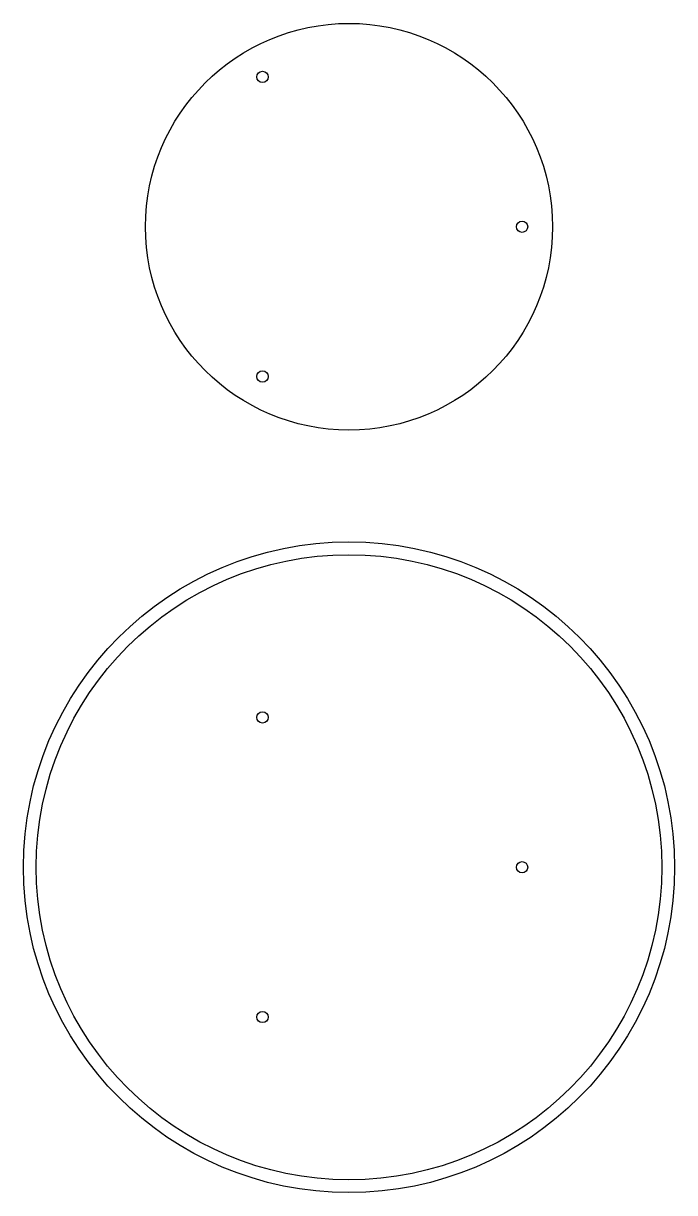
# Model space of a CAD drawing. Header units: millimetres. Extents: x 98 to 302, y -302 to 64.
import ezdxf

# ---------------------------------------------------------------- set-up
doc = ezdxf.new("R2010")
doc.units = ezdxf.units.MM
for name, color, linetype, lineweight, true_color in [('Cut', 1, 'Continuous', 25, 0xff0000), ('drill', 3, 'Continuous', 25, 0x00ff00), ('score', 5, 'Continuous', 25, 0x0000ff)]:
    doc.layers.add(name, color=color, linetype=linetype, lineweight=lineweight, true_color=true_color)

msp = doc.modelspace()

# ---------------------------------------------------------------- linework, layer by layer
at = {"layer": 'Cut'}
for centre, radius in [((200, 0), 63.5), ((200, -200), 101.6)]:
    msp.add_circle(centre, radius, dxfattribs=at)
at = {"layer": 'drill'}
for centre in [(173, 46.77), (254, 0), (173, -46.77), (173, -153.23), (254, -200), (173, -246.77)]:
    msp.add_circle(centre, 1.76, dxfattribs=at)
at = {"layer": 'score'}
msp.add_circle((200, -200), 97.6, dxfattribs=at)

doc.saveas('drawing.dxf')
